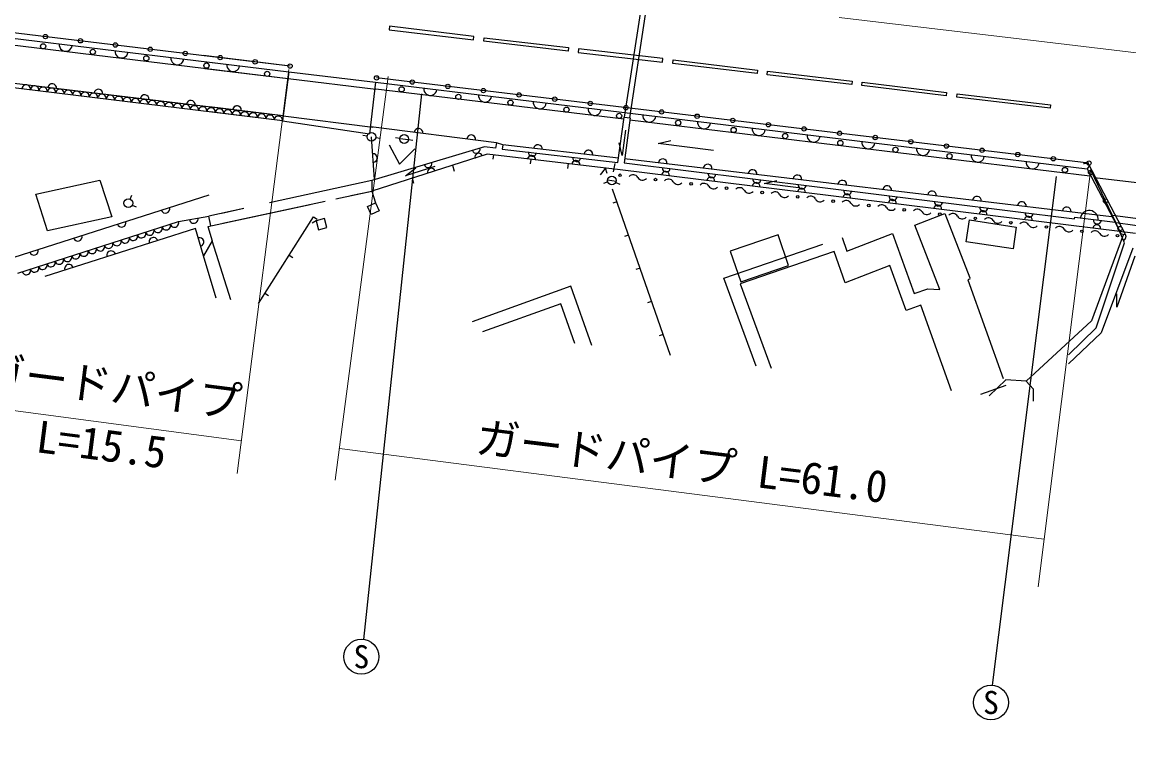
# Model space of a CAD drawing. Units: millimetres, scale not verified. Extents: x -997654 to 1989346, y -2661353 to 380000.
# Drawn here: x 361698 to 425120, y 258462 to 300366 of the extents above; entities that cross this region are included whole.
import ezdxf
from ezdxf.enums import TextEntityAlignment as Align

# ---------------------------------------------------------------- set-up
doc = ezdxf.new("R2010")
doc.units = ezdxf.units.MM
doc.header["$LTSCALE"] = 1000
doc.linetypes.add('CHAIN', pattern=[18.5, 12, -1.5, 3.5, -1.5])
doc.linetypes.add('DASHED', pattern=[7.5, 6, -1.5])
for name, color, linetype, lineweight in [('M-BGD', 7, 'Continuous', 25), ('M-BGD-EXST', 7, 'Continuous', 25), ('M-BMK', 2, 'CHAIN', 13), ('M-STR-HTXT', 7, 'Continuous', 13)]:
    doc.layers.add(name, color=color, linetype=linetype, lineweight=lineweight)
doc.styles.add('ＭＳ ゴシック', font='')
doc.styles.get('ＭＳ ゴシック').set_extended_font_data('MS Gothic')

msp = doc.modelspace()

# ---------------------------------------------------------------- linework, layer by layer
at = {"layer": 'M-BGD', "linetype": 'DASHED'}
for p, q in [((396219, 294927), (398021, 306726)), ((396219, 294927), (398021, 306726)), ((396516, 294882), (398318, 306681)), ((396516, 294882), (398318, 306680)), ((376990, 297529), (381949, 296926)), ((376990, 297529), (381949, 296926)), ((376940, 297138), (381970, 296537)), ((376940, 297138), (381969, 296537)), ((376661, 294998), (381793, 294347)), ((376661, 294998), (381793, 294347)), ((376617, 294710), (381601, 293978)), ((376617, 294710), (381601, 293978)), ((381731, 291290), (372401, 289253)), ((381731, 291290), (373137, 289414)), ((434453, 290117), (423154, 291449)), ((372339, 288667), (381734, 290690)), ((373202, 288853), (381734, 290690)), ((433388, 288136), (424183, 289284)), ((424372, 288885), (433152, 287699)), ((432948, 287319), (424586, 288386)), ((373653, 284457), (372584, 287842)), ((372826, 284561), (372085, 286989))]:
    msp.add_line(p, q, dxfattribs=at)
at = {"layer": 'M-BGD'}
for p, q in [((360997, 299460), (376990, 297529)), ((377053, 297852), (361033, 299780)), ((360979, 299087), (376940, 297138)), ((377053, 297852), (372090, 298450)), ((372128, 298116), (376990, 297529)), ((372174, 297720), (376940, 297138)), ((376990, 297529), (376617, 294710)), ((376990, 297529), (376617, 294710)), ((376661, 294998), (360771, 296909)), ((381949, 296926), (381601, 293978)), ((381949, 296926), (381601, 293978)), ((422833, 292297), (382011, 297176)), ((376617, 294710), (360729, 296670)), ((396178, 294812), (381969, 296537)), ((396178, 294812), (381970, 296537)), ((376661, 294998), (372431, 295507)), ((376617, 294710), (372464, 295223)), ((396526, 294770), (422881, 291569)), ((381465, 293835), (381218, 293872)), ((381465, 293835), (381218, 293872)), ((381893, 291363), (381713, 293798)), ((381893, 291363), (381713, 293798)), ((381960, 293762), (382208, 293726)), ((381960, 293762), (382208, 293726)), ((383342, 293709), (383095, 293746)), ((383342, 293709), (383095, 293746)), ((383342, 293709), (383837, 293636)), ((383342, 293709), (383837, 293636)), ((383837, 293636), (384084, 293600)), ((383837, 293636), (384084, 293600)), ((388703, 292760), (388672, 292512)), ((388703, 292760), (388672, 292512)), ((390841, 292498), (390811, 292250)), ((390841, 292498), (390811, 292250)), ((424134, 289220), (396222, 292541)), ((386351, 292166), (386451, 291830)), ((386351, 292166), (386451, 291830)), ((392983, 292264), (392949, 291989)), ((392983, 292264), (392949, 291989)), ((395118, 291975), (394816, 291621)), ((395118, 291975), (394816, 291621)), ((395104, 292017), (395212, 291708)), ((395104, 292017), (395212, 291708)), ((395587, 291785), (395683, 292275)), ((395587, 291785), (395683, 292275)), ((422867, 292147), (422738, 291960)), ((384043, 291428), (384128, 291140)), ((384043, 291428), (384128, 291140)), ((395256, 291212), (395020, 291129)), ((395256, 291212), (395020, 291129)), ((395245, 291330), (395739, 291257)), ((395245, 291330), (395739, 291257)), ((395717, 291186), (395943, 291078)), ((395717, 291186), (395943, 291078)), ((359134, 286239), (372420, 290479)), ((398853, 281277), (395530, 290795)), ((398853, 281277), (395530, 290795)), ((367889, 290228), (367994, 290454)), ((368008, 289891), (368232, 289781)), ((395781, 290075), (395545, 289993)), ((395781, 290075), (395545, 289993)), ((372519, 288705), (372401, 289253)), ((396445, 288176), (396209, 288093)), ((396445, 288176), (396209, 288093)), ((377007, 287030), (377218, 286896)), ((377007, 287030), (377218, 286896)), ((397108, 286276), (396872, 286194)), ((397108, 286276), (396872, 286194)), ((375612, 284849), (375823, 284715)), ((375612, 284849), (375823, 284715)), ((397771, 284376), (397535, 284294)), ((397771, 284376), (397535, 284294)), ((398434, 282477), (398198, 282394)), ((398434, 282477), (398198, 282394))]:
    msp.add_line(p, q, dxfattribs=at)
for points in [[(387584, 299546), (382751, 300129), (382727, 299930), (387560, 299348)], [(388147, 299273), (388170, 299472), (393013, 298905), (392990, 298707)], [(393582, 298831), (393559, 298632), (398387, 298079), (398410, 298277)], [(398991, 298005), (399015, 298203), (403835, 297617), (403811, 297419)], [(404390, 297354), (404414, 297552), (409259, 296987), (409235, 296788)], [(409814, 296731), (409839, 296930), (414671, 296335), (414646, 296137)], [(415265, 296065), (415289, 296264), (420625, 295631), (420601, 295432)], [(382153, 289558), (381707, 289349), (381495, 289802), (381941, 290010)], [(382153, 289558), (381707, 289349), (381495, 289802), (381941, 290010)], [(418671, 288631), (418481, 287378), (415798, 287786), (415989, 289039)], [(405620, 286433), (405016, 288195), (402273, 287255), (402877, 285493)], [(405620, 286433), (405016, 288195), (402273, 287255), (402877, 285493)]]:
    msp.add_lwpolyline(points, close=True, dxfattribs=at)
for points in [[(381949, 296926), (422738, 291960), (424684, 288245), (424928, 288210)], [(389244, 293349), (389215, 293100), (395841, 292334), (396194, 294928), (396541, 294881), (396191, 292313), (422006, 289094), (422020, 289206), (424337, 288908)], [(395870, 292583), (389244, 293349), (388887, 293463), (381676, 294362)], [(395870, 292583), (389244, 293349), (388887, 293463), (381676, 294362)], [(396273, 294179), (396075, 292720), (395915, 293452)], [(388887, 293463), (388816, 293149), (388190, 293226), (381731, 291290)], [(388887, 293463), (388816, 293149), (388190, 293226), (381731, 291290)], [(382723, 293335), (383320, 292236), (384207, 293116)], [(382723, 293335), (383320, 292236), (384207, 293116)], [(401322, 293017), (398149, 293421), (398881, 293587)], [(401322, 293017), (398149, 293421), (398881, 293587)], [(424608, 288369), (395964, 291917), (388349, 292804), (381734, 290690)], [(385346, 292099), (383662, 291560), (384255, 292019)], [(385346, 292099), (383662, 291560), (384255, 292019)], [(421660, 281314), (423253, 282851), (424871, 287720), (424372, 288885), (422966, 291843)], [(424823, 287873), (424828, 287876), (424834, 287879), (424839, 287882), (424844, 287885), (424849, 287889), (424855, 287892), (424859, 287896), (424864, 287900), (424869, 287904), (424874, 287908), (424878, 287912), (424883, 287917), (424887, 287921), (424892, 287926), (424896, 287930), (424900, 287935), (424904, 287940), (424907, 287945), (424911, 287950), (424915, 287955), (424918, 287960), (424921, 287966), (424924, 287971), (424927, 287977), (424930, 287982), (424933, 287988), (424936, 287993), (424938, 287999), (424940, 288005), (424942, 288011), (424944, 288017), (424946, 288023), (424948, 288029), (424950, 288035), (424951, 288041), (424952, 288047), (424953, 288053), (424954, 288059), (424955, 288065), (424956, 288071), (424956, 288078), (424957, 288084), (424957, 288090), (424957, 288096), (424957, 288103), (424956, 288109), (424956, 288115), (424955, 288121), (424955, 288127), (424954, 288134), (424953, 288140), (424951, 288146), (424950, 288152), (424949, 288158), (424947, 288164), (424945, 288170), (424943, 288176), (424941, 288182), (424939, 288188), (424936, 288193), (424934, 288199), (424931, 288205), (424928, 288210), (422866, 292146), (422863, 292151), (422860, 292157), (422857, 292162), (422854, 292167), (422850, 292172), (422847, 292177), (422843, 292182), (422839, 292187), (422835, 292192), (422831, 292197), (422827, 292201), (422822, 292206), (422818, 292210), (422813, 292215), (422809, 292219), (422804, 292223), (422799, 292227), (422794, 292230), (422789, 292234), (422784, 292238), (422779, 292241), (422773, 292244), (422768, 292247), (422763, 292250), (422757, 292253), (422751, 292256), (422746, 292259), (422740, 292261), (422734, 292263), (422728, 292265), (422722, 292267), (422717, 292269), (422711, 292271), (422705, 292273), (422698, 292274), (422692, 292275), (422686, 292276), (422681, 292277), (422674, 292278), (422668, 292279), (422661, 292279), (422655, 292280), (422649, 292280), (422643, 292280), (422637, 292280), (422630, 292279), (422624, 292279), (422618, 292278), (422612, 292278), (422606, 292277), (422599, 292276), (422593, 292274), (422587, 292273), (422581, 292271), (422575, 292270), (422569, 292268), (422563, 292266), (422557, 292264), (422552, 292262), (422546, 292259), (422540, 292257), (422535, 292254), (422529, 292251)], [(381731, 291290), (381734, 290690), (381941, 290010)], [(381731, 291290), (381734, 290690), (381941, 290010)], [(406193, 290877), (404219, 291129), (404951, 291294)], [(406193, 290877), (404219, 291129), (404951, 291294)], [(361460, 285996), (370659, 288943), (372401, 289253)], [(375234, 284258), (378402, 289211), (378613, 289076)], [(372339, 288667), (372584, 287842), (372085, 286989), (371639, 288555), (362990, 285803)], [(378539, 288985), (378682, 288479), (379163, 288615), (379021, 289120), (378539, 288985), (378325, 288855)], [(378539, 288985), (378682, 288479), (379163, 288615), (379021, 289120), (378539, 288985), (378326, 288855)], [(424813, 288226), (422978, 283269), (419234, 279813), (418064, 279875), (417109, 278973)], [(414964, 279244), (413203, 284152), (412356, 283848), (411423, 286432), (408855, 285439), (408239, 287237), (402836, 285385), (404615, 280550)], [(425467, 286969), (424430, 284048), (424424, 284798)], [(393375, 281968), (392573, 284235), (388079, 282637)]]:
    msp.add_lwpolyline(points, dxfattribs=at)
at = {"layer": 'M-BGD', "linetype": 'DASHED'}
msp.add_lwpolyline([(363156, 288420), (362479, 290522), (366151, 291321), (366829, 289219)], close=True, dxfattribs=at)
for points in [[(403763, 280658), (401905, 285706), (408684, 288029), (408950, 287253), (411577, 288268), (412823, 284817), (413609, 285099), (414285, 285057), (412848, 288730), (414568, 289403), (416006, 285730)], [(427841, 279908), (428853, 283311), (431537, 286519), (425352, 287422), (423535, 282579), (421656, 280798)], [(416032, 285662), (415888, 285611), (418061, 279556), (416612, 279036)], [(394338, 281847), (393135, 285245), (386481, 282838)], [(419234, 279813), (419641, 279372), (419641, 278654)]]:
    msp.add_lwpolyline(points, dxfattribs=at)
at = {"layer": 'M-BGD'}
for centre, radius in [((363035, 299539), 125), ((365038, 299298), 125), ((362899, 298983), 150), ((365746, 298662), 150), ((367040, 299057), 125), ((369043, 298816), 125), ((368813, 298293), 150), ((371045, 298575), 125), ((373048, 298334), 125), ((373048, 298334), 125), ((375050, 298093), 125), ((375050, 298093), 125), ((372264, 297878), 150), ((375740, 297402), 150), ((375740, 297402), 150), ((377053, 297852), 125), ((377053, 297852), 125), ((382011, 297176), 125), ((382011, 297176), 125), ((384052, 296932), 125), ((384052, 296932), 125), ((383446, 296518), 150), ((383446, 296518), 150), ((386093, 296688), 125), ((386093, 296688), 125), ((386696, 296085), 150), ((386696, 296085), 150), ((388134, 296444), 125), ((388134, 296444), 125), ((390176, 296200), 125), ((390176, 296200), 125), ((389682, 295757), 150), ((389682, 295757), 150), ((392217, 295956), 125), ((392217, 295956), 125), ((394258, 295712), 125), ((394258, 295712), 125), ((396299, 295468), 125), ((396299, 295468), 125), ((392891, 295352), 150), ((392891, 295352), 150), ((395907, 294997), 150), ((395907, 294997), 150), ((398340, 295224), 125), ((398340, 295224), 125), ((400381, 294980), 125), ((400381, 294980), 125), ((399296, 294599), 150), ((399296, 294599), 150), ((402422, 294736), 125), ((402422, 294736), 125), ((402471, 294188), 150), ((402471, 294188), 150), ((404463, 294492), 125), ((404463, 294492), 125), ((406504, 294248), 125), ((406504, 294248), 125), ((381713, 293798), 250), ((381713, 293798), 250), ((383589, 293673), 250), ((383589, 293673), 250), ((405420, 293843), 150), ((405420, 293843), 150), ((408545, 294004), 125), ((408545, 294004), 125), ((410586, 293761), 125), ((410586, 293760), 125), ((408586, 293444), 150), ((408586, 293444), 150), ((411742, 293058), 150), ((411742, 293058), 150), ((412627, 293517), 125), ((412627, 293516), 125), ((414668, 293272), 125), ((416709, 293029), 125), ((414845, 292691), 150), ((418750, 292785), 125), ((420791, 292541), 125), ((422833, 292297), 125), ((421456, 291897), 150), ((422929, 291760), 125), ((395492, 291294), 250), ((395492, 291294), 250), ((395960, 291596), 75), ((395960, 291596), 75), ((397996, 291349), 75), ((397996, 291349), 75), ((400032, 291102), 75), ((400032, 291102), 75), ((402068, 290856), 75), ((402068, 290855), 75), ((404104, 290609), 75), ((404104, 290609), 75), ((367783, 290001), 250), ((406141, 290362), 75), ((406141, 290362), 75), ((408177, 290115), 75), ((408177, 290115), 75), ((410213, 289868), 75), ((410213, 289868), 75), ((423787, 290120), 125), ((412249, 289621), 75), ((412249, 289621), 75), ((414285, 289374), 75), ((416321, 289127), 75), ((418358, 288880), 75), ((420394, 288633), 75), ((424613, 288540), 125), ((422430, 288386), 75), ((424466, 288139), 75)]:
    msp.add_circle(centre, radius, dxfattribs=at)
for centre, radius, start, end in [((495846, -1167853), 1493500, 100.37437, 100.37437), ((364195, 299074), 375, 173.11281, 353.11281), ((367394, 298688), 375, 173.11281, 353.11281), ((370593, 298301), 375, 173.11281, 353.11281), ((372264, 297878), 150, 230.68828, 142.53632), ((373791, 297915), 375, 173.11281, 353.11281), ((373791, 297915), 375, 173.11272, 353.11272), ((363419, 296591), 250, 353.1426, 173.1426), ((361934, 296529), 243, 351.23624, 174.70087), ((362415, 296470), 243, 351.23624, 174.70087), ((362897, 296410), 243, 351.23624, 174.70087), ((363378, 296351), 243, 351.23624, 174.70087), ((363860, 296291), 243, 351.23624, 174.70087), ((364341, 296232), 243, 351.23624, 174.70087), ((364822, 296173), 243, 351.23624, 174.70087), ((365304, 296113), 243, 351.23624, 174.70087), ((365785, 296054), 243, 351.23624, 174.70087), ((366067, 296272), 250, 353.1426, 173.1426), ((366267, 295994), 243, 351.23624, 174.70087), ((368716, 295954), 250, 353.1426, 173.1426), ((385087, 296544), 375, 173.05847, 353.05847), ((385087, 296544), 375, 173.05838, 353.05838), ((388225, 296162), 375, 173.05847, 353.05847), ((388225, 296162), 375, 173.05838, 353.05838), ((366748, 295935), 243, 351.23624, 174.70087), ((367230, 295876), 243, 351.23624, 174.70087), ((367711, 295816), 243, 351.23624, 174.70087), ((368193, 295757), 243, 351.23624, 174.70087), ((368674, 295698), 243, 351.23624, 174.70087), ((369156, 295638), 243, 351.23624, 174.70087), ((369637, 295579), 243, 351.23624, 174.70087), ((370118, 295519), 243, 351.23624, 174.70087), ((370600, 295460), 243, 351.23624, 174.70087), ((371081, 295401), 243, 351.23624, 174.70087), ((371364, 295635), 250, 353.1426, 173.1426), ((371563, 295341), 243, 351.23624, 174.70087), ((374012, 295317), 250, 353.1426, 173.1426), ((374012, 295317), 250, 353.1425, 173.1425), ((391362, 295780), 375, 173.05847, 353.05847), ((391362, 295780), 375, 173.05838, 353.05838), ((372044, 295282), 243, 351.23624, 174.70087), ((372526, 295222), 243, 351.23624, 174.70087), ((372526, 295222), 243, 351.23614, 111.31577), ((373007, 295163), 243, 351.23624, 174.70087), ((373007, 295163), 243, 351.23614, 174.70077), ((373489, 295104), 243, 351.23624, 174.70087), ((373489, 295104), 243, 351.23614, 174.70077), ((373970, 295044), 243, 351.23624, 174.70087), ((373970, 295044), 243, 351.23614, 174.70077), ((374452, 294985), 243, 351.23624, 174.70087), ((374452, 294985), 243, 351.23614, 174.70077), ((374933, 294926), 243, 351.23624, 174.70087), ((374933, 294926), 243, 351.23614, 174.70077), ((375414, 294866), 243, 351.23614, 174.70077), ((375415, 294866), 243, 351.23624, 174.70087), ((375896, 294807), 243, 351.23624, 174.70087), ((375896, 294807), 243, 351.23614, 174.70077), ((376377, 294747), 243, 351.23624, 174.70087), ((376377, 294747), 243, 351.23614, 174.70077), ((394500, 295398), 375, 173.05847, 353.05847), ((394500, 295398), 375, 173.05838, 353.05838), ((397637, 295016), 375, 173.05847, 353.05847), ((397637, 295016), 375, 173.05838, 353.05838), ((384415, 294030), 250, 352.89635, 172.89635), ((384415, 294030), 250, 352.89626, 172.89626), ((400775, 294634), 375, 173.05847, 353.05847), ((400775, 294634), 375, 173.05838, 353.05838), ((403912, 294252), 375, 173.05847, 353.05847), ((403912, 294252), 375, 173.05838, 353.05838), ((387429, 293660), 250, 352.89635, 172.89635), ((387429, 293660), 250, 352.89626, 172.89626), ((407050, 293870), 375, 173.05847, 353.05847), ((407050, 293870), 375, 173.05838, 353.05838), ((387714, 293080), 225, 196.68039, 16.68039), ((387714, 293080), 225, 196.6803, 16.6803), ((391257, 293094), 250, 352.89635, 172.89635), ((391257, 293094), 250, 352.89626, 172.89626), ((394148, 292778), 250, 352.81447, 172.81447), ((394148, 292778), 250, 352.81438, 172.81438), ((410188, 293488), 375, 173.05847, 353.05847), ((410188, 293488), 375, 173.05838, 353.05838), ((413325, 293106), 375, 173.05847, 353.05847), ((413325, 293106), 375, 173.05838, 353.05838), ((381803, 292580), 250, 274.2335, 94.2335), ((381803, 292580), 250, 274.23341, 94.23341), ((387860, 292633), 225, 17.7269, 197.7269), ((387860, 292633), 225, 17.72681, 197.72681), ((390888, 292508), 225, 353.35075, 173.35075), ((390888, 292508), 225, 353.35065, 173.35065), ((390934, 292906), 225, 173.35075, 353.35075), ((390934, 292906), 225, 173.35065, 353.35065), ((393426, 292213), 225, 353.35075, 173.35075), ((393426, 292213), 225, 353.35065, 173.35065), ((393473, 292610), 225, 173.35075, 353.35075), ((393473, 292610), 225, 173.35065, 353.35065), ((398405, 292281), 250, 353.21481, 173.21481), ((398405, 292281), 250, 353.21472, 173.21472), ((416463, 292724), 375, 173.05838, 353.05838), ((419600, 292342), 375, 173.05838, 353.05838), ((384960, 292258), 225, 196.68039, 16.68039), ((384960, 292258), 225, 196.6803, 16.6803), ((385146, 291773), 225, 17.7269, 197.7269), ((385146, 291773), 225, 17.72681, 197.72681), ((398563, 291595), 225, 352.9395, 172.9395), ((398563, 291595), 225, 352.93941, 172.93941), ((398611, 292014), 225, 172.9395, 352.9395), ((398611, 292014), 225, 172.93941, 352.93941), ((400978, 291975), 250, 353.21481, 173.21481), ((400978, 291975), 250, 353.21472, 173.21472), ((403551, 291669), 250, 353.21481, 173.21481), ((403551, 291669), 250, 353.21472, 173.21472), ((396707, 291317), 312, 29.95605, 136.21626), ((396707, 291317), 312, 29.95596, 136.21616), ((397248, 291629), 312, 209.95605, 316.21626), ((397248, 291629), 312, 209.95596, 316.21616), ((398743, 291070), 312, 29.95605, 136.21626), ((398743, 291070), 312, 29.95596, 136.21616), ((399285, 291382), 312, 209.95605, 316.21626), ((399285, 291382), 312, 209.95596, 316.21616), ((400779, 290823), 312, 29.95605, 136.21626), ((400779, 290823), 312, 29.95596, 136.21616), ((401162, 291273), 225, 352.9395, 172.9395), ((401162, 291273), 225, 352.93941, 172.93941), ((401229, 291685), 225, 172.9395, 352.9395), ((401229, 291685), 225, 172.93941, 352.93941), ((403762, 290951), 225, 352.9395, 172.9395), ((403762, 290951), 225, 352.93941, 172.93941), ((403803, 291363), 225, 172.9395, 352.9395), ((403803, 291363), 225, 172.93941, 352.93941), ((406124, 291363), 250, 353.21481, 173.21481), ((406124, 291363), 250, 353.21472, 173.21472), ((408697, 291057), 250, 353.21481, 173.21481), ((408697, 291057), 250, 353.21472, 173.21472), ((401321, 291135), 312, 209.95605, 316.21626), ((401321, 291135), 312, 209.95596, 316.21616), ((402815, 290576), 312, 29.95605, 136.21626), ((402815, 290576), 312, 29.95596, 136.21616), ((403357, 290888), 312, 209.95605, 316.21626), ((403357, 290888), 312, 209.95596, 316.21616), ((404852, 290329), 312, 29.95605, 136.21626), ((404852, 290329), 312, 29.95596, 136.21616), ((405393, 290641), 312, 209.95605, 316.21626), ((405393, 290641), 312, 209.95596, 316.21616), ((406361, 290629), 225, 352.9395, 172.9395), ((406361, 290629), 225, 352.93941, 172.93941), ((406399, 291037), 225, 172.9395, 352.9395), ((406399, 291037), 225, 172.93941, 352.93941), ((408960, 290307), 225, 352.9395, 172.9395), ((408960, 290307), 225, 352.93941, 172.93941), ((409003, 290711), 225, 172.9395, 352.9395), ((409003, 290711), 225, 172.93941, 352.93941), ((411270, 290751), 250, 353.21481, 173.21481), ((411270, 290751), 250, 353.21472, 173.21472), ((413842, 290445), 250, 353.21472, 173.21472), ((406888, 290082), 312, 29.95605, 136.21626), ((406888, 290082), 312, 29.95596, 136.21616), ((407429, 290394), 312, 209.95605, 316.21626), ((407429, 290394), 312, 209.95596, 316.21616), ((408924, 289835), 312, 29.95605, 136.21626), ((408924, 289835), 312, 29.95596, 136.21616), ((409466, 290147), 312, 209.95605, 316.21626), ((409466, 290147), 312, 209.95596, 316.21616), ((410960, 289588), 312, 29.95605, 136.21626), ((410960, 289588), 312, 29.95596, 136.21616), ((411560, 289985), 225, 352.9395, 172.9395), ((411560, 289985), 225, 352.93941, 172.93941), ((411607, 290384), 225, 172.9395, 352.9395), ((411607, 290384), 225, 172.93941, 352.93941), ((414159, 289663), 225, 352.93941, 172.93941), ((414208, 290060), 225, 172.93941, 352.93941), ((416415, 290138), 250, 353.21472, 173.21472), ((418988, 289832), 250, 353.21472, 173.21472), ((369908, 289677), 250, 197.70034, 17.70034), ((411502, 289901), 312, 209.95605, 316.21626), ((411502, 289900), 312, 209.95596, 316.21616), ((412996, 289342), 312, 29.95605, 136.21626), ((412996, 289341), 312, 29.95596, 136.21616), ((413538, 289654), 312, 209.95605, 316.21626), ((413538, 289654), 312, 209.95596, 316.21616), ((415033, 289095), 312, 29.95596, 136.21616), ((415574, 289407), 312, 209.95596, 316.21616), ((416758, 289341), 225, 352.93941, 172.93941), ((416807, 289738), 225, 172.93941, 352.93941), ((419357, 289019), 225, 352.93941, 172.93941), ((419406, 289416), 225, 172.93941, 352.93941), ((421561, 289526), 250, 353.21472, 173.21472), ((422843, 289065), 514, 354.29484, 171.25982), ((367396, 288876), 250, 197.70034, 17.70034), ((369481, 288563), 248, 197.20006, 18.33622), ((369952, 288714), 248, 197.20006, 18.33622), ((370424, 288865), 248, 197.20006, 18.33622), ((371530, 289098), 250, 190.08983, 10.08983), ((417069, 288848), 312, 29.95596, 136.21616), ((417610, 289160), 312, 209.95596, 316.21616), ((419105, 288601), 312, 29.95596, 136.21616), ((419647, 288913), 312, 209.95596, 316.21616), ((421141, 288354), 312, 29.95596, 136.21616), ((423281, 288535), 225, 352.84896, 172.84896), ((423319, 289036), 225, 172.66569, 352.66569), ((364883, 288074), 250, 197.70034, 17.70034), ((367595, 287959), 248, 197.20006, 18.33622), ((368066, 288110), 248, 197.20006, 18.33622), ((368538, 288261), 248, 197.20006, 18.33622), ((369009, 288412), 248, 197.20006, 18.33622), ((369220, 287785), 250, 17.65135, 197.65135), ((371862, 287772), 250, 285.88251, 105.88251), ((421683, 288666), 312, 209.95596, 316.21616), ((423177, 288107), 312, 29.95596, 136.21616), ((423719, 288419), 312, 209.95596, 316.21616), ((362371, 287272), 250, 197.70034, 17.70034), ((365709, 287355), 248, 197.20006, 18.33622), ((366181, 287506), 248, 197.20006, 18.33622), ((366652, 287657), 248, 197.20006, 18.33622), ((367124, 287808), 248, 197.20006, 18.33622), ((363352, 286599), 248, 197.20006, 18.33622), ((363823, 286750), 248, 197.20006, 18.33622), ((364295, 286901), 248, 197.20006, 18.33622), ((364766, 287052), 248, 197.20006, 18.33622), ((365238, 287203), 248, 197.20006, 18.33622), ((366801, 287015), 250, 17.65135, 197.65135), ((361938, 286146), 248, 197.20006, 18.33622), ((362409, 286297), 248, 197.20006, 18.33622), ((362881, 286448), 248, 197.20006, 18.33622), ((364382, 286245), 250, 17.65135, 197.65135)]:
    msp.add_arc(centre, radius, start, end, dxfattribs=at)
at = {"layer": 'M-BGD-EXST'}
for p, q in [((384582, 296259), (381267, 265017)), ((420959, 291527), (417291, 262400))]:
    msp.add_line(p, q, dxfattribs=at)
for centre in [(381138, 264025), (417217, 261403)]:
    msp.add_circle(centre, 1000, dxfattribs=at)
at = {"layer": 'M-BMK'}
for p, q in [((371772, 304981), (420290, 299233)), ((420290, 299233), (469097, 293438))]:
    msp.add_line(p, q, dxfattribs=at)
at = {"layer": 'M-STR-HTXT'}
for p, q in [((376975, 297662), (374028, 274517)), ((382667, 297250), (379644, 274141)), ((422934, 291977), (419931, 268029)), ((374267, 276391), (358111, 278529)), ((420272, 270752), (379880, 275940))]:
    msp.add_line(p, q, dxfattribs=at)

# ---------------------------------------------------------------- texts
at = {"layer": 'M-BGD-EXST', "style": 'ＭＳ ゴシック'}
for p in [(381138, 264025), (417217, 261403)]:
    msp.add_text('S', height=1320, dxfattribs=at).set_placement(p, align=Align.MIDDLE_CENTER)
at = {"layer": 'M-STR-HTXT', "style": 'ＭＳ ゴシック'}
for s, rotation, p in [('ガードパイプ', 352.684, (359193, 279031)), ('L=15.5', 352.684, (362358, 275204)), ('ガードパイプ L=61.0', 352.976, (387552, 275176))]:
    msp.add_text(s, height=1833, rotation=rotation, dxfattribs=at).set_placement(p, align=Align.BOTTOM_LEFT)

doc.saveas('drawing.dxf')
